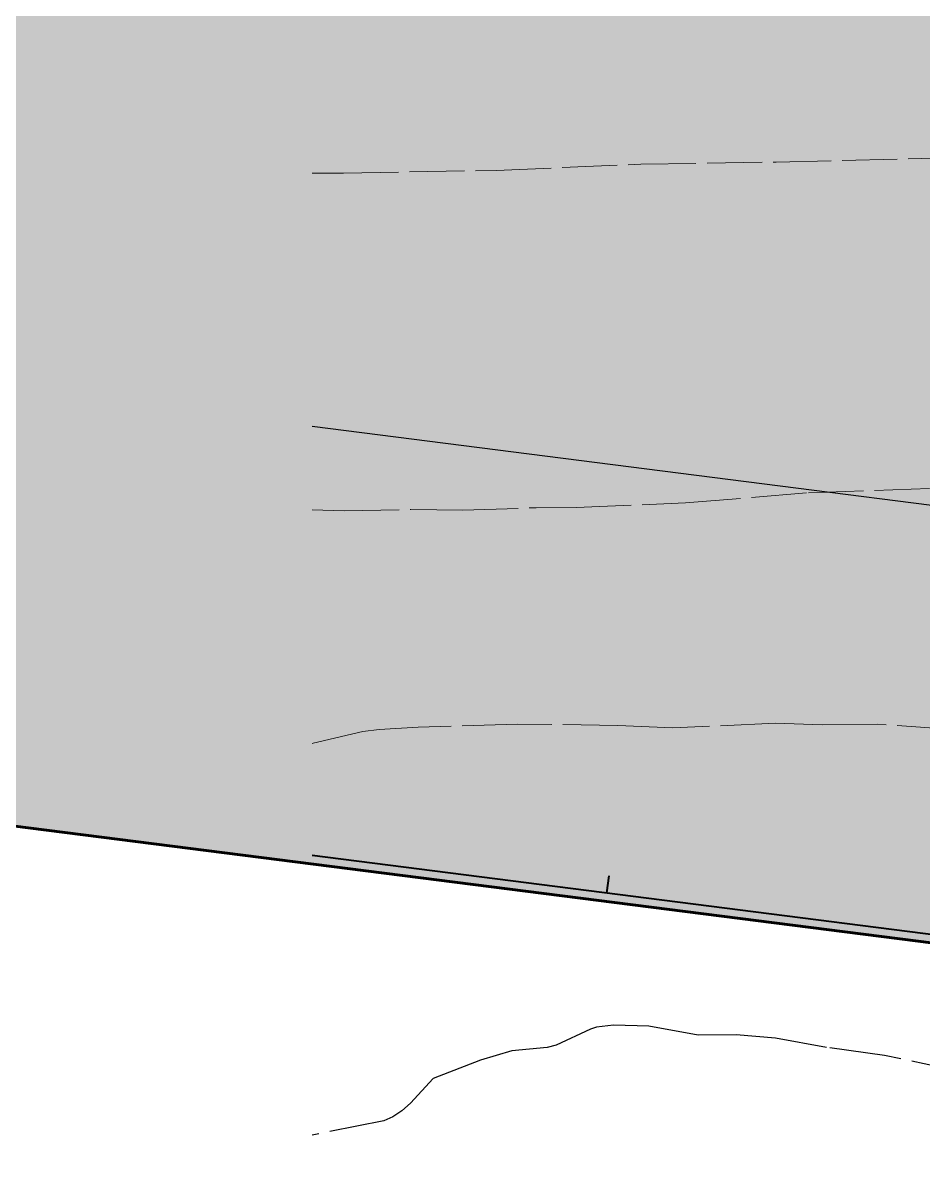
# Model space of a CAD drawing. Header units: metres. Extents: x 226877 to 228933, y 6571586 to 6573950.
# Drawn here: x 227771.2 to 227823.1, y 6571827.2 to 6571893.4 of the extents above; entities that cross this region are included whole.
import ezdxf

# ---------------------------------------------------------------- set-up
doc = ezdxf.new("R2010")
doc.units = ezdxf.units.M
doc.header["$LTSCALE"] = 2.5
doc.linetypes.add('DASHED', pattern=[1.524, 1.27, -0.254])
for name, color, linetype, lineweight in [('C-ESC-FENC', 3, 'CONTINUOUS', 25), ('C-IMAG-LOCL', 8, 'CONTINUOUS', 13), ('C-PROP-BDY', 3, 'CONTINUOUS', 50), ('C-TOPO-EXST', 8, 'DASHED', 13), ('C-ZONE-ENVL', 1, 'CONTINUOUS', 35)]:
    doc.layers.add(name, color=color, linetype=linetype, lineweight=lineweight)
picture_1 = doc.add_image_def('image1.png', size_in_pixel=(1400, 1199))

msp = doc.modelspace()

# ---------------------------------------------------------------- hatches: boundary and pattern name
at = {"layer": 'C-PROP-BDY', "true_color": 0xffe633, "transparency": 33554521}
msp.add_hatch(color=7, dxfattribs=at).paths.add_polyline_path([(228025.267, 6571814.673), (227673.703, 6571859.47), (227625.752, 6571865.579), (227784.609, 6573119.999), (228184.963, 6573064.691)])
at = {"layer": 'C-PROP-BDY', "true_color": 0xe6f5e0}
msp.add_hatch(color=7, dxfattribs=at).paths.add_polyline_path([(228025.267, 6571814.673), (227673.703, 6571859.47), (227625.752, 6571865.579), (227784.609, 6573119.999), (228184.963, 6573064.691)])

# ---------------------------------------------------------------- linework, layer by layer
at = {"layer": 'C-ESC-FENC', "lineweight": 40}
for points in [[(227787.872, 6571845.427), (227842.479, 6571838.469)], [(227804.867, 6571843.261), (227804.994, 6571844.253)]]:
    msp.add_lwpolyline(points, dxfattribs=at)
at = {"layer": 'C-PROP-BDY', "lineweight": 60}
msp.add_lwpolyline([(228184.963, 6573064.691), (227784.609, 6573119.999), (227625.752, 6571865.579), (227673.703, 6571859.47), (228025.267, 6571814.673)], close=True, dxfattribs=at)
at = {"layer": 'C-PROP-BDY', "lineweight": 35}
msp.add_lwpolyline([(228184.963, 6573064.691), (227784.609, 6573119.999), (227625.752, 6571865.579), (227673.703, 6571859.47), (228025.267, 6571814.673)], close=True, dxfattribs=at)
at = {"layer": 'C-PROP-BDY', "lineweight": 50}
msp.add_lwpolyline([(227787.872, 6571844.923), (227916.872, 6571828.485)], dxfattribs=at)
at = {"layer": 'C-TOPO-EXST', "lineweight": 13, "true_color": 0x808080}
for points in [[(227787.872, 6571884.729), (227789.678, 6571884.733), (227798.475, 6571884.892), (227806.827, 6571885.246), (227814.621, 6571885.369), (227827.888, 6571885.687)], [(227787.872, 6571865.328), (227789.72, 6571865.275), (227793.559, 6571865.354), (227796.571, 6571865.309), (227800.792, 6571865.453), (227803.094, 6571865.462), (227809.403, 6571865.733), (227816.488, 6571866.314), (227823.542, 6571866.557)], [(227824.771, 6571852.683), (227820.453, 6571852.977), (227817.271, 6571852.954), (227814.58, 6571853.04), (227808.666, 6571852.765), (227805.503, 6571852.913), (227799.695, 6571852.993), (227793.989, 6571852.817), (227791.744, 6571852.681), (227790.799, 6571852.565), (227787.943, 6571851.883), (227787.872, 6571851.873)]]:
    msp.add_lwpolyline(points, dxfattribs=at)
at = {"layer": 'C-TOPO-EXST', "lineweight": 30, "true_color": 0x808080}
msp.add_lwpolyline([(227829.272, 6571832.122), (227820.865, 6571833.891), (227817.526, 6571834.354), (227814.593, 6571834.884), (227812.32, 6571835.076), (227810.118, 6571835.071), (227807.29, 6571835.58), (227805.243, 6571835.639), (227804.269, 6571835.52), (227803.929, 6571835.414), (227801.948, 6571834.488), (227801.414, 6571834.362), (227799.387, 6571834.158), (227797.583, 6571833.629), (227794.853, 6571832.565), (227793.547, 6571831.148), (227793.043, 6571830.705), (227792.529, 6571830.366), (227792.006, 6571830.13), (227787.872, 6571829.302)], dxfattribs=at)
at = {"layer": 'C-ZONE-ENVL', "lineweight": 30}
msp.add_lwpolyline([(227916.872, 6571853.687), (227787.872, 6571870.125)], dxfattribs=at)

# ---------------------------------------------------------------- pictures from other files: only their frames are drawn
at = {"layer": 'C-IMAG-LOCL'}
image = msp.add_image(picture_1, insert=(226877.414, 6571586.241), size_in_units=(2055.888, 1762.19), dxfattribs=dict(at, fade=35))

doc.saveas('drawing.dxf')
